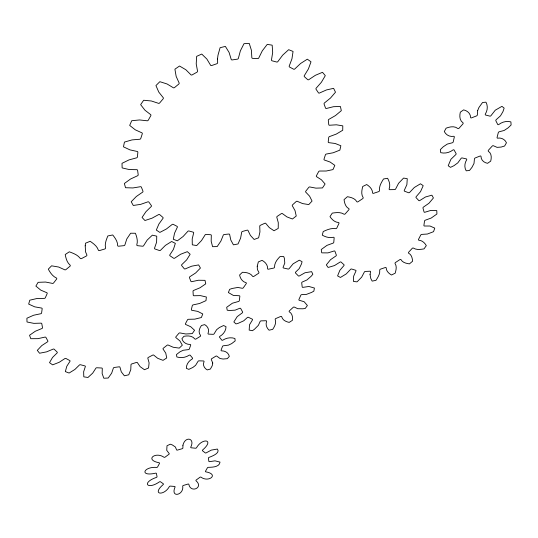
<?xml version="1.0" encoding="UTF-8"?>
<svg xmlns="http://www.w3.org/2000/svg" width="538" height="538" viewBox="0 0 538 538"><rect width="100%" height="100%" fill="white"/><g stroke="black" fill="none" stroke-linecap="round" stroke-linejoin="round"><path stroke-width="0.81" d="M85.219 245.799L85.569 251.905L86.826 254.83A1.083 0.861 -17.7 0 1 86.295 256.048L81.675 258.502A1.089 0.861 -17.3 0 1 80.216 258.334C77.633 254.817 73.249 253.297 69.315 251.804L65.212 254.541C65.939 258.327 66.968 262.504 70.054 265.086A1.089 0.854 -16.4 0 1 69.893 266.33L65.999 269.538A1.089 0.854 -16.1 0 1 64.479 269.679L58.689 267.043L51.567 265.819L48.299 269.175C50.216 272.658 52.603 276.283 56.349 277.978A1.083 0.847 -15.4 0 1 56.564 279.155L53.639 282.901A1.083 0.841 -15.2 0 1 52.166 283.338L45.582 282.053L38.111 282.329L35.878 286.082L40.747 290.116L46.571 292.611A1.083 0.834 -14.8 0 1 47.142 293.654L45.36 297.682A1.076 0.827 -14.7 0 1 44.029 298.375L37.088 298.482L29.758 300.204L28.675 304.084L34.728 306.842L41.271 308.005A1.069 0.814 -14.5 0 1 42.159 308.852L41.608 312.901A1.069 0.814 -14.5 0 1 40.491 313.795L33.638 315.234L26.9 318.227L27.008 321.993L33.833 323.358L40.673 323.163A1.063 0.8 -14.6 0 1 41.809 323.775L42.489 327.595A1.056 0.794 -14.7 0 1 41.655 328.624L35.3 331.253L29.536 335.275L30.787 338.698L37.949 338.651L44.667 337.171A1.049 0.78 -15 0 1 45.979 337.514L47.808 340.884A1.042 0.773 -15.1 0 1 47.283 341.986L41.782 345.591L37.297 350.346L39.563 353.237L46.638 351.845L52.858 349.236A1.036 0.76 -15.6 0 1 54.264 349.303L57.095 352.034A1.029 0.76 -15.7 0 1 56.907 353.143L52.529 357.467L49.516 362.646L52.637 364.858L59.241 362.276L64.634 358.732A1.022 0.746 -16.3 0 1 66.046 358.53L69.691 360.5A1.015 0.74 -16.5 0 1 69.839 361.543L66.786 366.311L65.347 371.597L69.106 373.042L74.903 369.458L79.214 365.215A1.009 0.733 -17.1 0 1 80.572 364.764L84.802 365.887A1.009 0.726 -17.4 0 1 85.266 366.815L83.646 371.745L83.793 376.849L87.983 377.468L92.704 373.116L95.744 368.429A0.995 0.72 -18.1 0 1 96.968 367.763L101.547 368.005A0.995 0.72 -18.3 0 1 102.287 368.772L102.146 373.594L103.827 378.234L108.212 378.032L111.655 373.17L113.31 368.301A0.989 0.713 -19 0 1 114.338 367.461L119.026 366.829A0.989 0.713 -19.3 0 1 120.001 367.393L121.299 371.852L124.386 375.8L128.75 374.798L130.768 369.687L130.99 364.892A0.982 0.706 -20 0 1 131.783 363.923L136.336 362.464A0.982 0.706 -20.3 0 1 137.493 362.8L140.136 366.66L144.446 369.727L148.575 367.979L149.1 362.888L147.889 358.422A0.982 0.706 -21 0 1 148.407 357.38L152.597 355.161A0.982 0.706 -21.2 0 1 153.881 355.255L157.728 358.328L163.034 360.346L166.733 357.952L165.751 353.13L163.175 349.223A0.982 0.713 -21.9 0 1 163.391 348.16L167.015 345.302A0.982 0.713 -22.1 0 1 168.354 345.147L173.209 347.259L179.248 348.113L182.328 345.181L179.88 340.89L176.074 337.756A0.982 0.72 -22.8 0 1 175.973 336.727L178.838 333.365A0.982 0.72 -23 0 1 180.163 332.961L185.792 333.984L192.268 333.614L194.568 330.278L190.755 326.754L185.892 324.575A0.989 0.726 -23.5 0 1 185.489 323.627L187.432 319.935A0.989 0.733 -23.7 0 1 188.677 319.29L194.796 319.148L201.373 317.528L202.759 313.95L197.762 311.401L192.079 310.325A0.995 0.74 -24.1 0 1 191.38 309.518L192.281 305.678A1.002 0.746 -24.2 0 1 193.377 304.831L199.659 303.472L205.993 300.641L206.363 297.01L200.412 295.618L194.211 295.739A1.009 0.753 -24.5 0 1 193.243 295.127L193.021 291.34A1.009 0.76 -24.6 0 1 193.902 290.325L200.008 287.783L205.738 283.842L205.025 280.345L198.435 280.244L192.032 281.616A1.015 0.773 -24.7 0 1 190.849 281.233L189.484 277.716A1.022 0.78 -24.7 0 1 190.089 276.579L195.657 272.948L200.425 268.059L198.636 264.911L191.757 266.162L185.536 268.765A1.029 0.794 -24.6 0 1 184.191 268.65L181.723 265.617A1.036 0.794 -24.5 0 1 182.005 264.427L186.679 259.861L190.156 254.266L187.345 251.656L180.593 254.266L174.944 257.998A1.042 0.807 -24.1 0 1 173.518 258.166L170.048 255.819A1.049 0.814 -23.9 0 1 169.988 254.635L173.438 249.363L175.348 243.364L171.656 241.488L165.455 245.348L160.754 250.042A1.056 0.827 -23.3 0 1 159.335 250.493L155.052 249A1.056 0.834 -23 0 1 154.628 247.897L156.598 242.221L156.746 236.162L152.368 235.16L147.163 240.096L143.747 245.489A1.063 0.841 -22.1 0 1 142.429 246.202L137.58 245.684A1.069 0.847 -21.8 0 1 136.813 244.743C138.037 240.93 136.786 236.861 135.428 233.257L130.64 233.23L126.8 238.959L124.944 244.729A1.076 0.854 -20.7 0 1 123.814 245.671L118.703 246.189A1.076 0.854 -20.3 0 1 117.634 245.463C117.694 241.441 115.112 237.984 112.731 234.971L107.842 235.947C106.329 239.672 104.56 243.801 105.542 247.89A1.083 0.861 -19.2 0 1 104.681 249.013L99.644 250.54A1.083 0.861 -18.8 0 1 98.34 250.083C97.075 246.122 93.417 243.586 90.182 241.286L85.522 243.203L85.219 245.799M212.745 363.015L212.248 365.692L210.398 369.041L207.298 369.909C204.232 368.375 202.496 364.905 204.05 361.59A0.955 0.672 -23.8 0 0 203.243 360.971L199.235 360.843A0.955 0.679 -23.5 0 0 198.004 361.395L195.61 365.309L192.886 367.434L188.818 369.371L186.35 368.335C186.229 364.287 188.872 360.884 192.268 358.933A0.962 0.686 -23.2 0 0 192.409 357.905L190.378 355.43A0.962 0.686 -23.2 0 0 189.208 355.201C185.536 357.575 181.01 358.288 176.841 356.95L176.471 354.549L179.974 351.812L183.243 350.258L188.394 349.613A0.968 0.699 -23.2 0 0 189.416 348.772L190.613 345.356A0.968 0.699 -23.3 0 0 190.196 344.454C186.444 344.555 182.859 342.403 181.918 338.671L183.942 336.304C187.769 335.577 192.234 335.625 194.897 339.001A0.975 0.706 -23.8 0 0 196.215 338.866L199.968 336.546A0.975 0.706 -24 0 0 200.573 335.51C197.917 332.397 199.322 328.368 201.454 325.497L204.675 324.622C207.843 326.331 209.612 329.996 208.011 333.479A0.975 0.706 -24.5 0 0 208.831 334.132L212.893 334.313A0.968 0.699 -24.8 0 0 214.144 333.755L216.619 329.7L219.41 327.514L223.566 325.537L226.014 326.674C226.007 330.823 223.357 334.34 219.847 336.351A0.962 0.693 -25.1 0 0 219.686 337.4L221.636 339.935A0.962 0.693 -25.1 0 0 222.786 340.171C226.39 337.844 230.849 337.084 234.924 338.489L235.18 340.897L231.683 343.607L228.462 345.14L223.431 345.773A0.955 0.679 -25 0 0 222.416 346.606L221.165 349.969A0.955 0.679 -24.9 0 0 221.548 350.85C225.119 350.729 228.563 352.793 229.329 356.398L227.318 358.664L223.102 359.034L220.062 358.523L216.875 356.169A0.955 0.672 -24.5 0 0 215.597 356.311L211.918 358.57A0.948 0.672 -24.2 0 0 211.326 359.572L212.745 363.015M370.036 274.441L370.81 278.57L372.161 281.105L375.954 280.352C377.925 277.305 380.178 273.923 379.72 270.103A0.962 0.672 -33.9 0 1 380.595 269.121L385.195 267.547A0.962 0.672 -34.2 0 1 386.19 267.89C386.217 271.179 388.887 273.486 391.503 275.012L395.174 273.203C396.062 270.103 397.037 266.438 395.06 263.526A0.962 0.672 -34.7 0 1 395.591 262.436L399.801 259.679A0.962 0.672 -35 0 1 400.992 259.646C402.639 262.685 406.311 263.398 409.431 263.882L412.599 261.212C412.37 258.186 411.583 254.696 408.618 253.196A0.968 0.672 -35.5 0 1 408.745 252.114L412.108 248.469A0.968 0.672 -35.8 0 1 413.345 248.058C416.533 250.13 420.501 249.444 424.011 248.886L426.318 245.637C424.751 242.88 422.216 240.405 418.873 240.217A0.975 0.679 -36.4 0 1 418.577 239.269L420.696 235.133A0.975 0.686 -36.6 0 1 421.859 234.386L427.367 234.037L433.003 231.891L433.581 231.609L434.751 228.125L430.03 226.021L424.61 226.014A0.989 0.693 -37.1 0 1 423.917 225.314L424.516 221.152A0.989 0.693 -37.3 0 1 425.457 220.143L431.22 218.031L436.405 214.366L436.917 213.936L436.775 210.614L430.857 210.412L425.047 212.201A0.995 0.706 -37.7 0 1 424.025 211.844L422.996 208.139A1.002 0.713 -37.9 0 1 423.601 206.982L428.92 203.29L433.016 198.461L433.393 197.923L431.9 195.173L425.464 196.989L419.963 200.439A1.009 0.72 -38.1 0 1 418.725 200.479L416.143 197.715A1.015 0.726 -38.2 0 1 416.318 196.531L420.528 191.636L422.976 186.188L423.164 185.61L420.454 183.794L414.3 187.5L409.815 192.254A1.022 0.733 -38.2 0 1 408.517 192.698L404.65 191.246A1.022 0.74 -38.1 0 1 404.368 190.196L406.876 184.662L407.266 178.697L403.648 178.085L403.123 178.542L398.591 183.283L395.739 188.784A1.022 0.746 -37.9 0 1 394.542 189.598L389.862 189.672A1.029 0.753 -37.8 0 1 389.142 188.885C390.487 185.314 389.431 181.447 387.595 178.273L383.527 178.979C381.361 182.456 378.967 186.303 379.472 190.593A1.029 0.76 -37.3 0 1 378.537 191.676L373.648 193.297A1.029 0.76 -37 0 1 372.578 192.88C372.511 189.154 369.619 186.424 366.708 184.534L362.733 186.491C361.839 190.062 360.911 194.211 363.123 197.52A1.029 0.76 -36.4 0 1 362.578 198.73L358.12 201.696A1.022 0.76 -36.1 0 1 356.842 201.703C354.972 198.3 350.924 197.345 347.407 196.706L344.051 199.638C344.495 203.068 345.53 206.928 348.853 208.663A1.022 0.76 -35.3 0 1 348.765 209.84L345.329 213.754A1.015 0.753 -35 0 1 344.004 214.178C340.507 211.911 336.156 212.544 332.276 213.115L329.982 216.626C331.926 219.591 334.797 222.275 338.51 222.524A1.009 0.746 -34.3 0 1 338.893 223.526L336.896 227.87A1.009 0.746 -34 0 1 335.699 228.643C331.321 227.904 327.104 229.739 323.23 231.528L322.275 235.146C325.598 237.056 329.525 238.226 333.352 237.278A1.002 0.733 -33.4 0 1 334.138 237.984L333.802 242.194A0.995 0.733 -33.2 0 1 332.881 243.21L326.949 245.375L321.247 249.518L321.704 252.786L322.275 252.86L327.951 252.887L333.89 251.051A0.989 0.72 -32.9 0 1 334.979 251.381L336.297 254.945A0.989 0.72 -32.8 0 1 335.752 256.075L330.52 259.706L326.324 264.884L328.079 267.42L328.691 267.299L334.515 265.557L339.881 262.194A0.982 0.706 -32.7 0 1 341.132 262.127L343.896 264.642A0.975 0.699 -32.8 0 1 343.782 265.738L339.841 270.352L337.582 275.893L340.379 277.433L340.957 277.144L346.257 273.909L350.46 269.484A0.968 0.693 -32.9 0 1 351.717 269.04L355.571 270.244A0.968 0.686 -33 0 1 355.88 271.186L353.641 276.202L353.493 281.455L356.99 281.851L357.474 281.435L361.67 277.137L364.273 272.188A0.962 0.679 -33.3 0 1 365.41 271.428L369.882 271.226A0.962 0.679 -33.5 0 1 370.581 271.898L370.036 274.441M217.493 58.998L217.641 62.401A1.184 1.022 -38 0 1 216.74 63.773L211.77 65.502A1.184 1.022 -37.5 0 1 210.392 64.916L206.888 59.072L201.743 54.056L196.659 56.349L196.215 63.894L197.473 70.754A1.177 1.029 -35.5 0 1 196.868 72.233L192.227 74.849A1.177 1.029 -34.8 0 1 190.708 74.574L185.852 69.738L179.524 66.019L174.911 69.194L176.161 76.403L178.972 82.63A1.177 1.022 -32.7 0 1 178.69 84.143L174.601 87.519A1.17 1.022 -31.9 0 1 173.007 87.553L167.036 83.955L159.847 81.689L155.933 85.582L158.804 92.119L163.021 97.425A1.17 1.015 -29.8 0 1 163.081 98.905L159.739 102.872A1.163 1.015 -29.1 0 1 158.152 103.209L151.366 100.983L143.666 100.25L140.64 104.654L144.971 110.223L150.371 114.392A1.157 1.002 -27.3 0 1 150.768 115.764L148.313 120.122A1.157 1.002 -26.8 0 1 146.807 120.741L139.537 119.947L131.709 120.727L129.685 125.415L135.246 129.799L141.561 132.678A1.15 0.982 -25.4 0 1 142.261 133.881L140.795 138.414A1.143 0.982 -25 0 1 139.429 139.275L132.025 139.9L124.433 142.093L123.478 146.84L129.974 149.887L136.887 151.393A1.137 0.962 -24.1 0 1 137.849 152.388L137.412 156.881A1.137 0.955 -23.9 0 1 136.249 157.937L129.046 159.887L122.012 163.33L122.133 167.917L129.248 169.551L136.437 169.678A1.123 0.941 -23.5 0 1 137.62 170.432L138.185 174.689A1.123 0.935 -23.4 0 1 137.271 175.886L130.559 179.013L124.372 183.485L125.515 187.722L132.926 187.95L140.082 186.767A1.11 0.915 -23.3 0 1 141.42 187.251L142.933 191.104A1.103 0.908 -23.3 0 1 142.288 192.382L136.343 196.491L131.211 201.75L133.29 205.469L140.674 204.359L147.513 201.972A1.096 0.894 -23.5 0 1 148.945 202.18L151.312 205.489A1.089 0.888 -23.7 0 1 150.956 206.787L145.966 211.663L142.059 217.446L144.944 220.519L152.025 218.186L158.286 214.763A1.083 0.868 -24.1 0 1 159.759 214.696L162.846 217.345A1.076 0.868 -24.2 0 1 162.785 218.616L158.905 224.023L156.309 230.069L159.86 232.409L166.383 229L171.857 224.716A1.069 0.847 -24.8 0 1 173.31 224.393L176.982 226.31A1.063 0.847 -25.1 0 1 177.204 227.493L174.541 233.203L173.297 239.269L177.352 240.816L183.102 236.505L187.627 231.562A1.056 0.834 -25.8 0 1 189.013 231.01L193.108 232.14A1.056 0.827 -26 0 1 193.593 233.203L192.194 238.973L192.295 244.83L196.7 245.557L201.508 240.547L204.944 235.153A1.049 0.82 -26.8 0 1 206.215 234.393L210.587 234.723A1.042 0.814 -27.1 0 1 211.306 235.631L211.178 241.246L212.577 246.673L217.17 246.586L220.896 241.071L223.169 235.442A1.042 0.807 -28 0 1 224.279 234.507L228.764 234.043A1.036 0.807 -28.3 0 1 229.692 234.763L230.809 240.029L233.425 244.844L238.045 243.956L240.594 238.152L241.649 232.483A1.036 0.8 -29.2 0 1 242.564 231.414L247.009 230.183A1.036 0.8 -29.5 0 1 248.112 230.694L250.412 235.422L254.131 239.464L258.623 237.816L259.935 231.932L259.753 226.431A1.036 0.794 -30.5 0 1 260.453 225.267L264.703 223.317A1.036 0.794 -30.8 0 1 265.94 223.6L269.323 227.621L274.017 230.755L278.24 228.401L278.281 222.638L276.875 217.507A1.036 0.794 -31.8 0 1 277.332 216.283L281.246 213.687A1.036 0.794 -32.1 0 1 282.578 213.721L286.936 216.901L292.437 219L296.25 216.027L295.019 210.587L292.443 206A1.042 0.8 -33.1 0 1 292.645 204.77L296.088 201.602A1.042 0.8 -33.4 0 1 297.467 201.394L302.652 203.599L308.778 204.581L312.053 201.071L309.579 196.155L305.914 192.295A1.049 0.807 -34.4 0 1 305.846 191.091L308.698 187.459A1.049 0.807 -34.7 0 1 310.076 187.016L315.914 188.139L322.464 187.937L325.087 184.003L321.442 179.8L316.788 176.82A1.056 0.814 -35.7 0 1 316.452 175.697L318.604 171.716A1.063 0.82 -36 0 1 319.928 171.037L326.23 171.01L332.982 169.591L334.831 165.354L330.117 162.046L324.636 160.095A1.069 0.827 -37 0 1 324.031 159.087L325.382 154.897A1.076 0.834 -37.3 0 1 326.606 153.996L333.15 152.779L339.861 150.136L340.857 145.744L335.208 143.491L329.074 142.678A1.083 0.847 -38.2 0 1 328.227 141.837L328.705 137.58A1.089 0.847 -38.4 0 1 329.774 136.491L336.311 134.07L342.726 130.25L342.793 125.865L336.405 124.803L329.834 125.219A1.096 0.861 -39.3 0 1 328.758 124.574L328.315 120.418A1.103 0.868 -39.5 0 1 329.189 119.167L335.463 115.576L341.314 110.673L340.406 106.457L333.506 106.699L326.748 108.387A1.116 0.888 -40.3 0 1 325.49 107.977L324.105 104.096A1.116 0.888 -40.5 0 1 324.73 102.724L330.48 98.057L335.497 92.193L333.614 88.333L326.458 89.94L319.794 92.892A1.13 0.908 -41.1 0 1 318.395 92.751L316.088 89.315A1.137 0.915 -41.3 0 1 316.438 87.876L321.381 82.26L325.308 75.636L322.484 72.314L315.396 75.286L309.121 79.449A1.143 0.928 -41.7 0 1 307.635 79.59L304.474 76.759A1.15 0.935 -41.8 0 1 304.515 75.32L308.402 68.945L311.011 61.803L307.332 59.187L300.621 63.471L295.039 68.716A1.157 0.955 -42 0 1 293.54 69.153L289.632 67.082A1.163 0.962 -42 0 1 289.357 65.69L291.952 58.81L293.062 51.44L288.664 49.684L282.679 55.145L278.079 61.285A1.17 0.975 -41.8 0 1 276.626 62.011L272.127 60.814A1.17 0.982 -41.7 0 1 271.535 59.543L272.679 52.442L272.174 45.165L267.245 44.378L262.295 50.814L258.939 57.613A1.177 0.995 -41.2 0 1 257.601 58.595L252.712 58.36A1.177 1.002 -40.9 0 1 251.818 57.263L251.401 50.263L249.255 43.423L244.01 43.672L240.378 50.814L238.469 57.963A1.177 1.009 -39.9 0 1 237.319 59.167L232.268 59.92A1.184 1.015 -39.5 0 1 231.105 59.066L229.107 52.482L225.382 46.402L220.089 47.707L217.984 55.226L217.493 58.998M182.92 445.269L182.886 447.959A0.901 0.592 -21.8 0 1 182.019 448.759L177.594 450.05A0.901 0.599 -21.6 0 1 176.558 449.808L175.381 446.984L172.288 444.919L170.264 444.2L167.002 445.76L166.74 450.353L169.114 453.473A0.901 0.592 -21.2 0 1 168.804 454.388L165.233 457.031A0.901 0.592 -21 0 1 164.009 457.26C155.482 451.234 144.231 459.916 159.093 462.754A0.901 0.592 -20.7 0 1 159.423 463.521L157.701 466.776A0.894 0.585 -20.6 0 1 156.632 467.408C143.505 466.419 139.147 476.924 155.576 473.178A0.894 0.578 -20.6 0 1 156.444 473.595L157.015 476.547A0.888 0.578 -20.6 0 1 156.39 477.401C141.09 482.741 147.513 490.172 159.396 481.88A0.888 0.572 -20.7 0 1 160.559 481.846L163.209 483.716A0.881 0.565 -20.8 0 1 163.182 484.556C151.205 495 164.144 496.103 169.356 486.581A0.874 0.558 -21.1 0 1 170.506 486.117L174.487 486.439A0.874 0.558 -21.2 0 1 175.052 487.045C170.156 498.376 184.043 495.269 182.718 486.15A0.868 0.558 -21.6 0 1 183.559 485.39L187.829 484.113A0.868 0.558 -21.8 0 1 188.831 484.328C190.701 493.676 204.043 487.448 196.014 480.784A0.868 0.558 -22.2 0 1 196.33 479.916L199.806 477.374A0.868 0.558 -22.3 0 1 200.977 477.145C208.623 482.916 219.538 474.234 205.852 471.853A0.874 0.558 -22.6 0 1 205.563 471.113L207.338 467.952A0.874 0.565 -22.7 0 1 208.388 467.334C212.268 467.253 219.578 467.112 220.008 462.102L214.998 460.844L209.659 461.638A0.874 0.572 -22.8 0 1 208.838 461.221L208.414 458.248A0.881 0.572 -22.8 0 1 209.06 457.394C211.992 456.17 220.587 453.191 217.406 449.035L211.286 450.111L206.316 452.794A0.888 0.578 -22.8 0 1 205.16 452.814L202.611 450.844A0.888 0.585 -22.7 0 1 202.665 449.97C215.012 439.257 202.174 437.636 196.538 447.737A0.894 0.592 -22.4 0 1 195.368 448.208L191.333 447.798A0.894 0.592 -22.2 0 1 190.761 447.145C195.402 438.1 185.106 435.76 182.92 445.269M257.238 266.189L257.413 269.578L258.865 272.322A1.002 0.746 -28.6 0 1 258.341 273.452L253.997 276.283A0.995 0.746 -28.3 0 1 252.678 276.344C250.412 272.961 246.175 272.369 242.436 272.275L239.592 274.999C240.23 278.489 242.403 281.784 246.034 282.679A0.995 0.74 -27.7 0 1 246.148 283.755L243.411 287.669A0.995 0.74 -27.4 0 1 242.14 288.254L237.85 287.447L232.1 288.482L229.652 289.343L228.381 292.551L233.331 295.416L239.114 295.732A0.989 0.726 -26.9 0 1 239.834 296.492L239.329 300.547A0.982 0.726 -26.8 0 1 238.401 301.502L232.396 303.217L226.673 307.312L227.224 310.224L229.497 310.5L235.072 310.164L239.625 308.341A0.975 0.713 -26.7 0 1 240.768 308.624L242.557 311.872A0.975 0.706 -26.7 0 1 242.167 312.955L237.197 316.626L233.848 321.953L236.027 323.91L238.428 323.224L243.761 320.776L247.245 317.608A0.968 0.699 -26.8 0 1 248.543 317.366L252.161 319.101A0.968 0.693 -27 0 1 252.383 320.07L249.511 324.791L249.181 330.09L252.45 330.709L254.454 329.256L258.381 325.322L260.076 321.563A0.962 0.686 -27.4 0 1 261.239 320.863L265.833 320.742A0.962 0.686 -27.6 0 1 266.613 321.381C265.342 324.575 266.68 327.958 269.067 330.191L272.692 329.37C274.629 326.499 276.532 322.995 275.187 319.451A0.955 0.686 -28.2 0 1 275.967 318.462L280.54 316.532A0.955 0.679 -28.4 0 1 281.69 316.714C282.517 320.211 286.014 321.697 289.175 322.403L292.39 320.332C292.874 317.191 292.329 313.546 289.296 311.811A0.955 0.686 -29 0 1 289.525 310.749L293.089 307.44A0.962 0.686 -29.3 0 1 294.36 307.104L297.756 308.711L302.941 308.792L305.268 308.415L307.393 305.53L304.172 301.744L299.35 300.285A0.962 0.693 -29.8 0 1 298.98 299.377L300.742 295.389A0.968 0.693 -30 0 1 301.858 294.616L306.27 294.447L311.663 292.383L313.856 291.132L314.407 288.038L308.899 286.465L303.089 287.339A0.975 0.699 -30.3 0 1 302.181 286.794L301.717 283.008A0.975 0.706 -30.5 0 1 302.423 281.952L306.882 279.989L311.28 276.149L312.84 274.266L311.623 271.65L305.012 272.746L299.511 275.853A0.982 0.72 -30.5 0 1 298.274 275.812L295.618 273.102A0.989 0.72 -30.5 0 1 295.739 271.986L299.209 268.61L301.542 263.795L302.067 261.683L299.31 260.184L293.116 263.822L289.242 268.523A0.989 0.733 -30.3 0 1 287.951 269.013L283.674 268.045A0.995 0.733 -30.1 0 1 283.156 267.137L284.777 263.089L284.4 258.401L283.728 256.552L280.036 256.565C277.204 259.444 274.38 262.907 274.535 267.198A0.995 0.74 -29.6 0 1 273.499 268.119L268.596 269.161A0.995 0.74 -29.3 0 1 267.554 268.691C267.897 264.918 265.147 262.026 262.08 260.352L258.348 261.912L257.238 266.189M477.657 110.646L477.361 114.843A1.076 0.767 -43.6 0 1 476.365 115.979L471.712 117.795A1.076 0.773 -43.4 0 1 470.582 117.492C470.595 113.41 467.3 110.653 463.595 109.88L460.32 112.193C459.439 115.912 459.439 120.425 463.016 122.819A1.069 0.773 -42.9 0 1 462.741 124.11L459.23 128.037A1.063 0.767 -42.6 0 1 457.905 128.535C454.415 125.744 449.862 126.726 446.083 128.192L444.301 131.548C446.042 135.045 449.822 137.049 453.729 136.302A1.056 0.76 -42 0 1 454.274 137.244L453.265 141.702A1.056 0.76 -41.7 0 1 452.263 142.792L447.286 144.09L443.238 146.793L440.346 149.604L440.709 152.664C445.013 153.733 449.539 152.624 453.043 149.927A1.042 0.746 -41.3 0 1 454.18 150.169L456.009 153.438A1.042 0.746 -41.2 0 1 455.699 154.682L450.911 159.302L448.201 165.744L450.488 167.358L453.951 165.691L457.825 162.853L460.999 158.502A1.036 0.733 -41.1 0 1 462.29 157.977L466.19 158.858A1.036 0.733 -41.1 0 1 466.675 159.786C464.57 163.115 464.133 167.379 466.197 170.822L469.506 170.459L471.92 167.426L474.005 163.444L474.429 158.959A1.036 0.726 -41.3 0 1 475.397 157.876L479.903 156.101A1.036 0.726 -41.5 0 1 480.992 156.37C480.945 160.196 484.106 162.691 487.562 163.31L490.696 161.138C491.618 157.695 491.712 153.464 488.336 151.245A1.036 0.726 -42 0 1 488.632 150.008L492.088 146.228A1.042 0.726 -42.2 0 1 493.38 145.737L497.072 147.365L501.14 147.069L504.631 145.993L506.46 142.772C504.947 139.362 501.329 137.446 497.623 138.179A1.049 0.733 -42.8 0 1 497.125 137.251L498.242 132.839A1.049 0.733 -43 0 1 499.257 131.756L504.133 130.485L508.168 127.809L511.1 124.991L510.905 121.891C506.668 120.72 502.196 121.897 498.739 124.547A1.063 0.746 -43.4 0 1 497.623 124.291L495.922 120.909A1.063 0.746 -43.6 0 1 496.265 119.624L500.488 115.825L502.936 111.675L504.153 108.125L501.927 106.349L495.263 110.196L491.06 115.556A1.069 0.76 -43.8 0 1 489.741 116.087L485.801 115.085A1.069 0.76 -43.8 0 1 485.323 114.09C487.562 110.498 488.02 105.952 485.975 102.18L482.539 102.489L478.901 107.546L477.657 110.646"/></g></svg>
